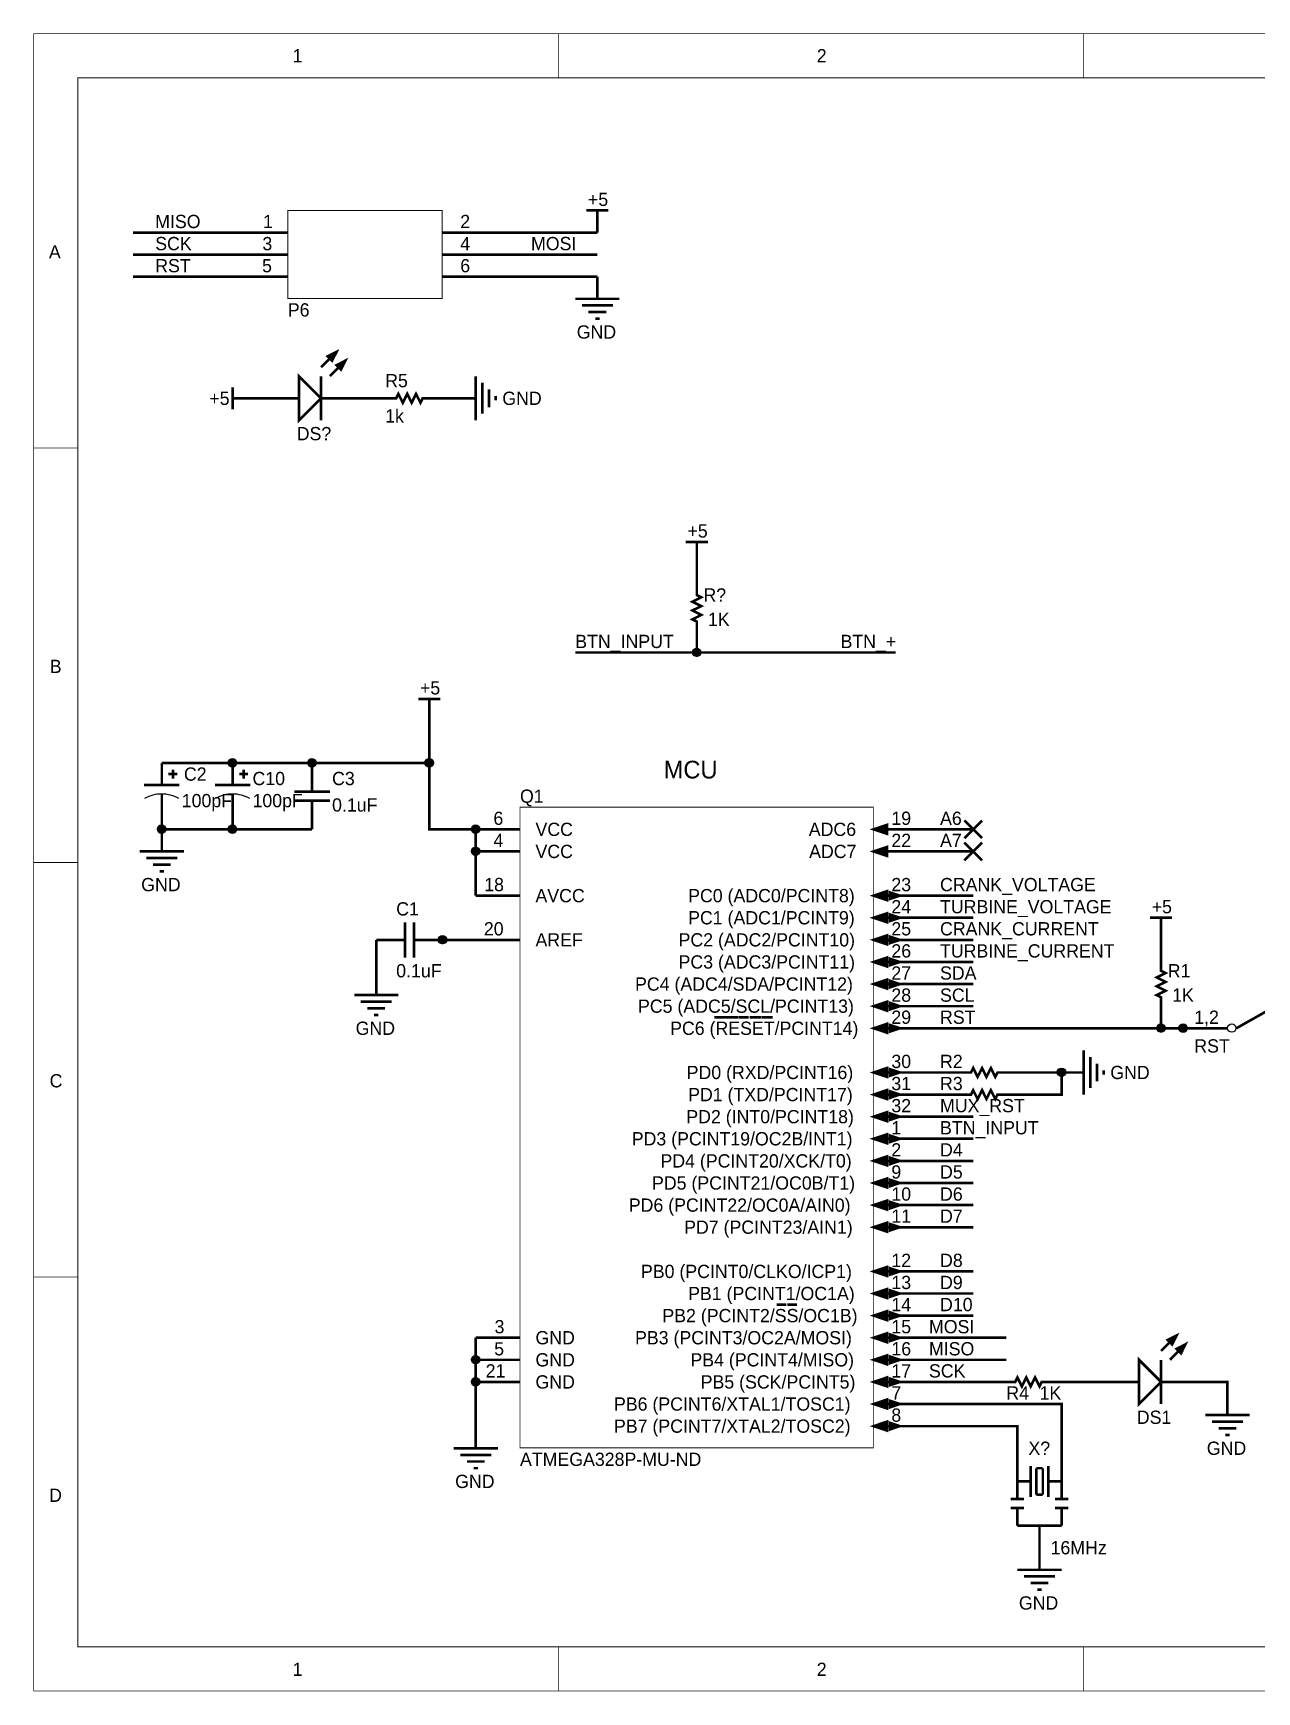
# Model space of a CAD drawing. Header units: millimetres. Extents: x 0 to 241, y 0 to 191.
# Drawn here: x 0 to 140.5, y 0 to 190.5 of the extents above; entities that cross this region are included whole.
import ezdxf

# ---------------------------------------------------------------- set-up
doc = ezdxf.new("R2010")
doc.units = ezdxf.units.MM
doc.layers.add('Sheet', color=255, linetype='Continuous')

msp = doc.modelspace()

# ---------------------------------------------------------------- linework, layer by layer
at = {"layer": 'Sheet'}
for points, const_width in [([(0, 190.5), (241.26, 190.5), (241.26, 0.04), (0, 0.04), (0, 190.5)], 0.0991), ([(60.33, 185.42), (60.33, 190.5)], 0.0991), ([(120.65, 185.42), (120.65, 190.5)], 0.0991), ([(5.08, 185.42), (236.18, 185.42), (236.18, 5.12), (5.08, 5.12), (5.08, 185.42)], 0.0991), ([(29.21, 170.18), (46.95, 170.18), (46.95, 160.06), (29.21, 160.06), (29.21, 170.18)], 0.0991), ([(63.5, 170.18), (66.04, 170.18)], 0.3), ([(64.77, 167.64), (64.77, 170.18)], 0.3), ([(11.43, 167.64), (21.59, 167.64)], 0.3), ([(29.21, 167.64), (21.59, 167.64)], 0.3), ([(46.99, 167.64), (54.61, 167.64)], 0.3), ([(64.77, 167.64), (54.61, 167.64)], 0.3), ([(11.43, 165.1), (21.59, 165.1)], 0.3), ([(29.21, 165.1), (21.59, 165.1)], 0.3), ([(46.99, 165.1), (54.61, 165.1)], 0.3), ([(54.61, 165.1), (64.77, 165.1)], 0.3), ([(11.43, 162.56), (21.59, 162.56)], 0.3), ([(29.21, 162.56), (21.59, 162.56)], 0.3), ([(46.99, 162.56), (54.61, 162.56)], 0.3), ([(64.77, 162.56), (54.61, 162.56)], 0.3), ([(64.77, 162.56), (64.77, 160.02)], 0.3), ([(62.23, 160.02), (67.31, 160.02)], 0.3), ([(62.99, 159.26), (66.55, 159.26)], 0.3), ([(63.75, 158.5), (65.79, 158.5)], 0.3), ([(64.52, 157.73), (65.02, 157.73)], 0.3), ([(33.02, 152.15), (34.8, 153.92)], 0.3), ([(34.04, 151.13), (35.81, 152.91)], 0.3), ([(33.02, 151.13), (33.02, 146.05)], 0.3), ([(50.8, 151.13), (50.8, 146.05)], 0.3), ([(22.86, 149.86), (22.86, 147.32)], 0.3), ([(25.4, 148.59), (22.86, 148.59)], 0.3), ([(30.48, 148.59), (25.4, 148.59)], 0.3), ([(33.02, 148.59), (38.1, 148.59)], 0.3), ([(40.64, 148.59), (38.1, 148.59)], 0.3), ([(45.72, 148.59), (44.7, 148.59), (44.45, 148.08), (43.94, 149.1), (43.43, 148.08), (42.93, 149.1), (42.42, 148.08), (41.91, 149.1), (41.66, 148.59), (40.64, 148.59)], 0.3), ([(45.72, 148.59), (48.26, 148.59)], 0.3), ([(48.26, 148.59), (50.8, 148.59)], 0.3), ([(51.56, 150.37), (51.56, 146.81)], 0.3), ([(52.32, 149.61), (52.32, 147.57)], 0.3), ([(53.09, 148.84), (53.09, 148.34)], 0.3), ([(5.08, 142.88), (0, 142.88)], 0.0991), ([(74.93, 132.08), (77.47, 132.08)], 0.3), ([(76.2, 129.54), (76.2, 132.08)], 0.3), ([(76.2, 127), (76.2, 129.54)], 0.3), ([(76.2, 121.92), (76.2, 122.94), (75.69, 123.19), (76.71, 123.7), (75.69, 124.21), (76.71, 124.71), (75.69, 125.22), (76.71, 125.73), (76.2, 125.98), (76.2, 127)], 0.3), ([(76.2, 121.92), (76.2, 119.38)], 0.3), ([(62.23, 119.38), (76.2, 119.38), (99.06, 119.38)], 0.3), ([(44.2, 114.05), (46.74, 114.05)], 0.3), ([(45.47, 111.51), (45.47, 114.05)], 0.3), ([(45.47, 111.51), (45.47, 106.68), (45.47, 99.06), (50.8, 99.06)], 0.3), ([(14.73, 104.14), (14.73, 106.68)], 0.3), ([(45.47, 106.68), (32, 106.68), (22.86, 106.68), (14.73, 106.68)], 0.3), ([(22.86, 104.14), (22.86, 106.68)], 0.3), ([(32, 104.14), (32, 106.68)], 0.3), ([(15.49, 105.41), (16.51, 105.41)], 0.3), ([(16, 104.9), (16, 105.92)], 0.3), ([(23.62, 105.41), (24.64, 105.41)], 0.3), ([(24.13, 104.9), (24.13, 105.92)], 0.3), ([(12.7, 104.14), (16.76, 104.14)], 0.3), ([(14.73, 103.12), (14.73, 101.6)], 0.3), ([(20.83, 104.14), (24.89, 104.14)], 0.3), ([(22.86, 103.12), (22.86, 101.6)], 0.3), ([(29.97, 103.38), (34.04, 103.38)], 0.3), ([(32, 104.14), (32, 103.38)], 0.3), ([(14.73, 101.6), (14.73, 99.06)], 0.3), ([(22.86, 101.6), (22.86, 99.06)], 0.3), ([(34.04, 102.36), (29.97, 102.36)], 0.3), ([(32, 101.6), (32, 102.36)], 0.3), ([(32, 101.6), (32, 99.06)], 0.3), ([(55.88, 101.6), (96.48, 101.6), (96.48, 27.98), (55.88, 27.98), (55.88, 101.6)], 0.0991), ([(14.73, 99.06), (14.73, 96.52)], 0.3), ([(14.73, 99.06), (22.86, 99.06), (32, 99.06)], 0.3), ([(55.88, 99.06), (50.8, 99.06)], 0.3), ([(50.8, 91.44), (50.8, 96.52), (50.8, 99.06)], 0.3), ([(96.52, 99.06), (101.6, 99.06)], 0.3), ([(101.6, 99.06), (107.95, 99.06)], 0.3), ([(106.93, 98.04), (108.97, 100.08)], 0.3), ([(106.93, 100.08), (108.97, 98.04)], 0.3), ([(106.93, 95.5), (108.97, 97.54)], 0.3), ([(106.93, 97.54), (108.97, 95.5)], 0.3), ([(5.08, 95.25), (0, 95.25)], 0.0991), ([(12.19, 96.52), (17.27, 96.52)], 0.3), ([(12.95, 95.76), (16.51, 95.76)], 0.3), ([(55.88, 96.52), (50.8, 96.52)], 0.3), ([(96.52, 96.52), (101.6, 96.52)], 0.3), ([(101.6, 96.52), (107.95, 96.52)], 0.3), ([(13.72, 95), (15.75, 95)], 0.3), ([(14.48, 94.23), (14.99, 94.23)], 0.3), ([(55.88, 91.44), (50.8, 91.44)], 0.3), ([(96.52, 91.44), (101.6, 91.44)], 0.3), ([(101.6, 91.44), (107.95, 91.44)], 0.3), ([(42.67, 84.33), (42.67, 88.39)], 0.3), ([(43.69, 88.39), (43.69, 84.33)], 0.3), ([(96.52, 88.9), (101.6, 88.9)], 0.3), ([(101.6, 88.9), (107.95, 88.9)], 0.3), ([(128.27, 88.9), (130.81, 88.9)], 0.3), ([(129.54, 86.36), (129.54, 88.9)], 0.3), ([(41.91, 86.36), (39.37, 86.36)], 0.3), ([(39.37, 86.36), (39.37, 82.55)], 0.3), ([(41.91, 86.36), (42.67, 86.36)], 0.3), ([(44.45, 86.36), (43.69, 86.36)], 0.3), ([(44.45, 86.36), (46.99, 86.36)], 0.3), ([(50.8, 86.36), (46.99, 86.36), (45.72, 86.36)], 0.3), ([(55.88, 86.36), (50.8, 86.36)], 0.3), ([(96.52, 86.36), (101.6, 86.36)], 0.3), ([(101.6, 86.36), (107.95, 86.36)], 0.3), ([(129.54, 83.82), (129.54, 86.36)], 0.3), ([(96.52, 83.82), (101.6, 83.82)], 0.3), ([(101.6, 83.82), (107.95, 83.82)], 0.3), ([(129.54, 78.74), (129.54, 79.76), (129.03, 80.01), (130.05, 80.52), (129.03, 81.03), (130.05, 81.53), (129.03, 82.04), (130.05, 82.55), (129.54, 82.8), (129.54, 83.82)], 0.3), ([(39.37, 82.55), (39.37, 80.01)], 0.3), ([(36.83, 80.01), (41.91, 80.01)], 0.3), ([(96.52, 81.28), (101.6, 81.28)], 0.3), ([(107.95, 81.28), (101.6, 81.28)], 0.3), ([(37.59, 79.25), (41.15, 79.25)], 0.3), ([(38.35, 78.49), (40.39, 78.49)], 0.3), ([(96.52, 78.74), (101.6, 78.74)], 0.3), ([(107.95, 78.74), (101.6, 78.74)], 0.3), ([(129.54, 78.74), (129.54, 76.2)], 0.3), ([(138.18, 76.2), (142.24, 78.49)], 0.3), ([(39.12, 77.72), (39.62, 77.72)], 0.3), ([(79.7, 77.47), (78.21, 77.47)], 0.3), ([(81.01, 77.47), (79.7, 77.47)], 0.3), ([(82.15, 77.47), (81.05, 77.47)], 0.3), ([(83.59, 77.47), (82.28, 77.47)], 0.3), ([(84.91, 77.47), (83.64, 77.47)], 0.3), ([(96.52, 76.2), (101.6, 76.2)], 0.3), ([(101.6, 76.2), (129.54, 76.2), (132.08, 76.2)], 0.3), ([(137.16, 76.2), (132.08, 76.2)], 0.3), ([(137.16, 76.2), (132.08, 76.2)], 0.3), ([(120.65, 73.66), (120.65, 68.58)], 0.3), ([(121.41, 72.9), (121.41, 69.34)], 0.3), ([(96.52, 71.12), (101.6, 71.12)], 0.3), ([(104.14, 71.12), (101.6, 71.12)], 0.3), ([(106.68, 71.12), (104.14, 71.12)], 0.3), ([(111.76, 71.12), (110.74, 71.12), (110.49, 70.61), (109.98, 71.63), (109.47, 70.61), (108.97, 71.63), (108.46, 70.61), (107.95, 71.63), (107.7, 71.12), (106.68, 71.12)], 0.3), ([(111.76, 71.12), (114.3, 71.12)], 0.3), ([(114.3, 68.58), (118.11, 68.58), (118.11, 71.12), (114.3, 71.12)], 0.3), ([(118.11, 71.12), (120.65, 71.12)], 0.3), ([(122.17, 72.14), (122.17, 70.1)], 0.3), ([(122.94, 71.37), (122.94, 70.87)], 0.3), ([(96.52, 68.58), (101.6, 68.58)], 0.3), ([(104.14, 68.58), (101.6, 68.58)], 0.3), ([(106.68, 68.58), (104.14, 68.58)], 0.3), ([(111.76, 68.58), (110.74, 68.58), (110.49, 68.07), (109.98, 69.09), (109.47, 68.07), (108.97, 69.09), (108.46, 68.07), (107.95, 69.09), (107.7, 68.58), (106.68, 68.58)], 0.3), ([(111.76, 68.58), (114.3, 68.58)], 0.3), ([(96.52, 66.04), (101.6, 66.04)], 0.3), ([(101.6, 66.04), (107.95, 66.04)], 0.3), ([(96.52, 63.5), (101.6, 63.5)], 0.3), ([(101.6, 63.5), (107.95, 63.5)], 0.3), ([(96.52, 60.96), (101.6, 60.96)], 0.3), ([(101.6, 60.96), (107.95, 60.96)], 0.3), ([(96.52, 58.42), (101.6, 58.42)], 0.3), ([(101.6, 58.42), (107.95, 58.42)], 0.3), ([(96.52, 55.88), (101.6, 55.88)], 0.3), ([(101.6, 55.88), (107.95, 55.88)], 0.3), ([(96.52, 53.34), (101.6, 53.34)], 0.3), ([(101.6, 53.34), (107.95, 53.34)], 0.3), ([(5.08, 47.62), (0, 47.62)], 0.0991), ([(96.52, 48.26), (101.6, 48.26)], 0.3), ([(101.6, 48.26), (107.95, 48.26)], 0.3), ([(96.52, 45.72), (101.6, 45.72)], 0.3), ([(101.6, 45.72), (107.95, 45.72)], 0.3), ([(86.48, 44.45), (85.37, 44.45)], 0.3), ([(87.71, 44.45), (86.6, 44.45)], 0.3), ([(96.52, 43.18), (101.6, 43.18)], 0.3), ([(101.6, 43.18), (107.95, 43.18)], 0.3), ([(55.88, 40.64), (50.8, 40.64)], 0.3), ([(50.8, 40.64), (50.8, 38.1), (50.8, 35.56), (50.8, 30.48)], 0.3), ([(96.52, 40.64), (101.6, 40.64)], 0.3), ([(101.6, 40.64), (111.76, 40.64)], 0.3), ([(129.54, 39.12), (131.32, 40.89)], 0.3), ([(130.56, 38.1), (132.33, 39.88)], 0.3), ([(55.88, 38.1), (50.8, 38.1)], 0.3), ([(96.52, 38.1), (101.6, 38.1)], 0.3), ([(101.6, 38.1), (111.76, 38.1)], 0.3), ([(129.54, 38.1), (129.54, 33.02)], 0.3), ([(116.84, 35.56), (115.82, 35.56), (115.57, 35.05), (115.06, 36.07), (114.55, 35.05), (114.05, 36.07), (113.54, 35.05), (113.03, 36.07), (112.78, 35.56), (111.76, 35.56)], 0.3), ([(55.88, 35.56), (50.8, 35.56)], 0.3), ([(96.52, 35.56), (101.6, 35.56)], 0.3), ([(109.22, 35.56), (101.6, 35.56)], 0.3), ([(111.76, 35.56), (109.22, 35.56)], 0.3), ([(116.84, 35.56), (119.38, 35.56)], 0.3), ([(119.38, 35.56), (121.92, 35.56)], 0.3), ([(127, 35.56), (121.92, 35.56)], 0.3), ([(129.54, 35.56), (134.62, 35.56)], 0.3), ([(134.62, 35.56), (137.16, 35.56), (137.16, 34.29)], 0.3), ([(137.16, 34.29), (137.16, 31.75)], 0.3), ([(96.52, 33.02), (101.6, 33.02)], 0.3), ([(101.6, 33.02), (118.11, 33.02), (118.11, 24.13)], 0.3), ([(50.8, 30.48), (50.8, 27.94)], 0.3), ([(96.52, 30.48), (101.6, 30.48)], 0.3), ([(101.6, 30.48), (113.03, 30.48), (113.03, 24.13)], 0.3), ([(134.62, 31.75), (139.7, 31.75)], 0.3), ([(135.38, 30.99), (138.94, 30.99)], 0.3), ([(136.14, 30.23), (138.18, 30.23)], 0.3), ([(136.91, 29.46), (137.41, 29.46)], 0.3), ([(48.26, 27.94), (53.34, 27.94)], 0.3), ([(49.02, 27.18), (52.58, 27.18)], 0.3), ([(49.78, 26.42), (51.82, 26.42)], 0.3), ([(50.55, 25.65), (51.05, 25.65)], 0.3), ([(114.55, 24.13), (114.55, 25.91)], 0.3), ([(115.19, 25.65), (115.19, 22.61)], 0.3), ([(115.95, 25.65), (115.19, 25.65)], 0.3), ([(115.95, 22.61), (115.95, 25.65)], 0.3), ([(116.59, 24.13), (116.59, 25.91)], 0.3), ([(113.03, 24.13), (114.55, 24.13)], 0.3), ([(113.03, 22.1), (113.03, 24.13)], 0.3), ([(113.03, 24.13), (113.03, 24.13)], 0.3), ([(114.55, 22.35), (114.55, 24.13)], 0.3), ([(116.59, 24.13), (118.11, 24.13)], 0.3), ([(116.59, 22.35), (116.59, 24.13)], 0.3), ([(118.11, 24.13), (118.11, 22.1)], 0.3), ([(118.11, 24.13), (118.11, 24.13)], 0.3), ([(113.03, 22.1), (112.27, 22.1)], 0.3), ([(113.03, 21.08), (112.27, 21.08)], 0.3), ([(113.79, 22.1), (113.03, 22.1)], 0.3), ([(113.79, 21.08), (113.03, 21.08)], 0.3), ([(113.03, 19.05), (113.03, 21.08)], 0.3), ([(115.19, 22.61), (115.95, 22.61)], 0.3), ([(118.11, 22.1), (117.35, 22.1)], 0.3), ([(118.11, 21.08), (117.35, 21.08)], 0.3), ([(118.87, 22.1), (118.11, 22.1)], 0.3), ([(118.87, 21.08), (118.11, 21.08)], 0.3), ([(118.11, 19.05), (118.11, 21.08)], 0.3), ([(115.57, 19.05), (113.03, 19.05)], 0.3), ([(118.11, 19.05), (115.57, 19.05)], 0.3), ([(115.57, 16.51), (115.57, 19.05)], 0.3), ([(115.57, 16.51), (115.57, 13.97)], 0.3), ([(115.57, 16.51), (115.57, 16.51)], 0.3), ([(113.03, 13.97), (118.11, 13.97)], 0.3), ([(113.79, 13.21), (117.35, 13.21)], 0.3), ([(114.55, 12.45), (116.59, 12.45)], 0.3), ([(115.32, 11.68), (115.82, 11.68)], 0.3), ([(60.33, 5.08), (60.33, 0)], 0.0991), ([(120.65, 5.08), (120.65, 0)], 0.0991)]:
    msp.add_lwpolyline(points, dxfattribs=dict(at, const_width=const_width))
for points, const_width in [([(34.29, 152.91), (33.78, 153.42), (34.8, 153.92), (34.29, 152.91)], 0.3), ([(34.8, 153.92), (33.78, 153.42), (34.29, 152.91), (34.8, 153.92)], 0.3), ([(35.31, 151.89), (34.8, 152.4), (35.81, 152.91), (35.31, 151.89)], 0.3), ([(35.81, 152.91), (34.8, 152.4), (35.31, 151.89), (35.81, 152.91)], 0.3), ([(33.02, 148.59), (30.48, 146.05), (30.48, 151.13), (33.02, 148.59)], 0.3), ([(30.48, 146.05), (33.02, 148.59), (30.48, 151.13), (30.48, 146.05)], 0.3), ([(98.04, 98.55), (96.52, 99.06), (98.04, 99.57), (98.04, 98.55)], 0.3), ([(98.04, 99.57), (96.52, 99.06), (98.04, 98.55), (98.04, 99.57)], 0.0991), ([(98.04, 96.01), (96.52, 96.52), (98.04, 97.03), (98.04, 96.01)], 0.3), ([(98.04, 97.03), (96.52, 96.52), (98.04, 96.01), (98.04, 97.03)], 0.0991), ([(98.04, 90.93), (96.52, 91.44), (98.04, 91.95), (98.04, 90.93)], 0.3), ([(98.04, 91.95), (96.52, 91.44), (98.04, 90.93), (98.04, 91.95)], 0.0991), ([(99.82, 91.44), (98.3, 90.93), (98.3, 91.95), (99.82, 91.44)], 0.0991), ([(98.3, 91.95), (98.3, 90.93), (99.82, 91.44), (98.3, 91.95)], 0.0991), ([(98.04, 88.39), (96.52, 88.9), (98.04, 89.41), (98.04, 88.39)], 0.3), ([(98.04, 89.41), (96.52, 88.9), (98.04, 88.39), (98.04, 89.41)], 0.0991), ([(99.82, 88.9), (98.3, 88.39), (98.3, 89.41), (99.82, 88.9)], 0.0991), ([(98.3, 89.41), (98.3, 88.39), (99.82, 88.9), (98.3, 89.41)], 0.0991), ([(98.04, 85.85), (96.52, 86.36), (98.04, 86.87), (98.04, 85.85)], 0.3), ([(98.04, 86.87), (96.52, 86.36), (98.04, 85.85), (98.04, 86.87)], 0.0991), ([(99.82, 86.36), (98.3, 85.85), (98.3, 86.87), (99.82, 86.36)], 0.0991), ([(98.3, 86.87), (98.3, 85.85), (99.82, 86.36), (98.3, 86.87)], 0.0991), ([(98.04, 83.31), (96.52, 83.82), (98.04, 84.33), (98.04, 83.31)], 0.3), ([(98.04, 84.33), (96.52, 83.82), (98.04, 83.31), (98.04, 84.33)], 0.0991), ([(99.82, 83.82), (98.3, 83.31), (98.3, 84.33), (99.82, 83.82)], 0.0991), ([(98.3, 84.33), (98.3, 83.31), (99.82, 83.82), (98.3, 84.33)], 0.0991), ([(98.04, 80.77), (96.52, 81.28), (98.04, 81.79), (98.04, 80.77)], 0.3), ([(98.04, 81.79), (96.52, 81.28), (98.04, 80.77), (98.04, 81.79)], 0.0991), ([(99.82, 81.28), (98.3, 80.77), (98.3, 81.79), (99.82, 81.28)], 0.0991), ([(98.3, 81.79), (98.3, 80.77), (99.82, 81.28), (98.3, 81.79)], 0.0991), ([(98.04, 78.23), (96.52, 78.74), (98.04, 79.25), (98.04, 78.23)], 0.3), ([(98.04, 79.25), (96.52, 78.74), (98.04, 78.23), (98.04, 79.25)], 0.0991), ([(99.82, 78.74), (98.3, 78.23), (98.3, 79.25), (99.82, 78.74)], 0.0991), ([(98.3, 79.25), (98.3, 78.23), (99.82, 78.74), (98.3, 79.25)], 0.0991), ([(98.04, 75.69), (96.52, 76.2), (98.04, 76.71), (98.04, 75.69)], 0.3), ([(98.04, 76.71), (96.52, 76.2), (98.04, 75.69), (98.04, 76.71)], 0.0991), ([(99.82, 76.2), (98.3, 75.69), (98.3, 76.71), (99.82, 76.2)], 0.0991), ([(98.3, 76.71), (98.3, 75.69), (99.82, 76.2), (98.3, 76.71)], 0.0991), ([(98.04, 70.61), (96.52, 71.12), (98.04, 71.63), (98.04, 70.61)], 0.3), ([(98.04, 71.63), (96.52, 71.12), (98.04, 70.61), (98.04, 71.63)], 0.0991), ([(99.82, 71.12), (98.3, 70.61), (98.3, 71.63), (99.82, 71.12)], 0.0991), ([(98.3, 71.63), (98.3, 70.61), (99.82, 71.12), (98.3, 71.63)], 0.0991), ([(98.04, 68.07), (96.52, 68.58), (98.04, 69.09), (98.04, 68.07)], 0.3), ([(98.04, 69.09), (96.52, 68.58), (98.04, 68.07), (98.04, 69.09)], 0.0991), ([(99.82, 68.58), (98.3, 68.07), (98.3, 69.09), (99.82, 68.58)], 0.0991), ([(98.3, 69.09), (98.3, 68.07), (99.82, 68.58), (98.3, 69.09)], 0.0991), ([(98.04, 65.53), (96.52, 66.04), (98.04, 66.55), (98.04, 65.53)], 0.3), ([(98.04, 66.55), (96.52, 66.04), (98.04, 65.53), (98.04, 66.55)], 0.0991), ([(99.82, 66.04), (98.3, 65.53), (98.3, 66.55), (99.82, 66.04)], 0.0991), ([(98.3, 66.55), (98.3, 65.53), (99.82, 66.04), (98.3, 66.55)], 0.0991), ([(98.04, 62.99), (96.52, 63.5), (98.04, 64.01), (98.04, 62.99)], 0.3), ([(98.04, 64.01), (96.52, 63.5), (98.04, 62.99), (98.04, 64.01)], 0.0991), ([(99.82, 63.5), (98.3, 62.99), (98.3, 64.01), (99.82, 63.5)], 0.0991), ([(98.3, 64.01), (98.3, 62.99), (99.82, 63.5), (98.3, 64.01)], 0.0991), ([(98.04, 60.45), (96.52, 60.96), (98.04, 61.47), (98.04, 60.45)], 0.3), ([(98.04, 61.47), (96.52, 60.96), (98.04, 60.45), (98.04, 61.47)], 0.0991), ([(99.82, 60.96), (98.3, 60.45), (98.3, 61.47), (99.82, 60.96)], 0.0991), ([(98.3, 61.47), (98.3, 60.45), (99.82, 60.96), (98.3, 61.47)], 0.0991), ([(98.04, 57.91), (96.52, 58.42), (98.04, 58.93), (98.04, 57.91)], 0.3), ([(98.04, 58.93), (96.52, 58.42), (98.04, 57.91), (98.04, 58.93)], 0.0991), ([(99.82, 58.42), (98.3, 57.91), (98.3, 58.93), (99.82, 58.42)], 0.0991), ([(98.3, 58.93), (98.3, 57.91), (99.82, 58.42), (98.3, 58.93)], 0.0991), ([(98.04, 55.37), (96.52, 55.88), (98.04, 56.39), (98.04, 55.37)], 0.3), ([(98.04, 56.39), (96.52, 55.88), (98.04, 55.37), (98.04, 56.39)], 0.0991), ([(99.82, 55.88), (98.3, 55.37), (98.3, 56.39), (99.82, 55.88)], 0.0991), ([(98.3, 56.39), (98.3, 55.37), (99.82, 55.88), (98.3, 56.39)], 0.0991), ([(98.04, 52.83), (96.52, 53.34), (98.04, 53.85), (98.04, 52.83)], 0.3), ([(98.04, 53.85), (96.52, 53.34), (98.04, 52.83), (98.04, 53.85)], 0.0991), ([(99.82, 53.34), (98.3, 52.83), (98.3, 53.85), (99.82, 53.34)], 0.0991), ([(98.3, 53.85), (98.3, 52.83), (99.82, 53.34), (98.3, 53.85)], 0.0991), ([(98.04, 47.75), (96.52, 48.26), (98.04, 48.77), (98.04, 47.75)], 0.3), ([(98.04, 48.77), (96.52, 48.26), (98.04, 47.75), (98.04, 48.77)], 0.0991), ([(99.82, 48.26), (98.3, 47.75), (98.3, 48.77), (99.82, 48.26)], 0.0991), ([(98.3, 48.77), (98.3, 47.75), (99.82, 48.26), (98.3, 48.77)], 0.0991), ([(98.04, 45.21), (96.52, 45.72), (98.04, 46.23), (98.04, 45.21)], 0.3), ([(98.04, 46.23), (96.52, 45.72), (98.04, 45.21), (98.04, 46.23)], 0.0991), ([(99.82, 45.72), (98.3, 45.21), (98.3, 46.23), (99.82, 45.72)], 0.0991), ([(98.3, 46.23), (98.3, 45.21), (99.82, 45.72), (98.3, 46.23)], 0.0991), ([(98.04, 42.67), (96.52, 43.18), (98.04, 43.69), (98.04, 42.67)], 0.3), ([(98.04, 43.69), (96.52, 43.18), (98.04, 42.67), (98.04, 43.69)], 0.0991), ([(99.82, 43.18), (98.3, 42.67), (98.3, 43.69), (99.82, 43.18)], 0.0991), ([(98.3, 43.69), (98.3, 42.67), (99.82, 43.18), (98.3, 43.69)], 0.0991), ([(98.04, 40.13), (96.52, 40.64), (98.04, 41.15), (98.04, 40.13)], 0.3), ([(98.04, 41.15), (96.52, 40.64), (98.04, 40.13), (98.04, 41.15)], 0.0991), ([(99.82, 40.64), (98.3, 40.13), (98.3, 41.15), (99.82, 40.64)], 0.0991), ([(98.3, 41.15), (98.3, 40.13), (99.82, 40.64), (98.3, 41.15)], 0.0991), ([(130.81, 39.88), (130.3, 40.39), (131.32, 40.89), (130.81, 39.88)], 0.3), ([(131.32, 40.89), (130.3, 40.39), (130.81, 39.88), (131.32, 40.89)], 0.3), ([(131.83, 38.86), (131.32, 39.37), (132.33, 39.88), (131.83, 38.86)], 0.3), ([(132.33, 39.88), (131.32, 39.37), (131.83, 38.86), (132.33, 39.88)], 0.3), ([(98.04, 37.59), (96.52, 38.1), (98.04, 38.61), (98.04, 37.59)], 0.3), ([(98.04, 38.61), (96.52, 38.1), (98.04, 37.59), (98.04, 38.61)], 0.0991), ([(99.82, 38.1), (98.3, 37.59), (98.3, 38.61), (99.82, 38.1)], 0.0991), ([(98.3, 38.61), (98.3, 37.59), (99.82, 38.1), (98.3, 38.61)], 0.0991), ([(129.54, 35.56), (127, 33.02), (127, 38.1), (129.54, 35.56)], 0.3), ([(127, 33.02), (129.54, 35.56), (127, 38.1), (127, 33.02)], 0.3), ([(98.04, 35.05), (96.52, 35.56), (98.04, 36.07), (98.04, 35.05)], 0.3), ([(98.04, 36.07), (96.52, 35.56), (98.04, 35.05), (98.04, 36.07)], 0.0991), ([(99.82, 35.56), (98.3, 35.05), (98.3, 36.07), (99.82, 35.56)], 0.0991), ([(98.3, 36.07), (98.3, 35.05), (99.82, 35.56), (98.3, 36.07)], 0.0991), ([(98.04, 32.51), (96.52, 33.02), (98.04, 33.53), (98.04, 32.51)], 0.3), ([(98.04, 33.53), (96.52, 33.02), (98.04, 32.51), (98.04, 33.53)], 0.0991), ([(99.82, 33.02), (98.3, 32.51), (98.3, 33.53), (99.82, 33.02)], 0.0991), ([(98.3, 33.53), (98.3, 32.51), (99.82, 33.02), (98.3, 33.53)], 0.0991), ([(98.04, 29.97), (96.52, 30.48), (98.04, 30.99), (98.04, 29.97)], 0.3), ([(98.04, 30.99), (96.52, 30.48), (98.04, 29.97), (98.04, 30.99)], 0.0991), ([(99.82, 30.48), (98.3, 29.97), (98.3, 30.99), (99.82, 30.48)], 0.0991), ([(98.3, 30.99), (98.3, 29.97), (99.82, 30.48), (98.3, 30.99)], 0.0991)]:
    msp.add_lwpolyline(points, close=True, dxfattribs=dict(at, const_width=const_width))
at = {"layer": 'Sheet', "const_width": 0.508}
for points in [[(75.95, 119.38, 1), (76.45, 119.38, 1)], [(22.61, 106.68, 1), (23.11, 106.68, 1)], [(31.75, 106.68, 1), (32.26, 106.68, 1)], [(45.21, 106.68, 1), (45.72, 106.68, 1)], [(14.48, 99.06, 1), (14.99, 99.06, 1)], [(22.61, 99.06, 1), (23.11, 99.06, 1)], [(50.55, 99.06, 1), (51.05, 99.06, 1)], [(50.55, 96.52, 1), (51.05, 96.52, 1)], [(46.74, 86.36, 1), (47.24, 86.36, 1)], [(129.29, 76.2, 1), (129.79, 76.2, 1)], [(131.83, 76.2, 1), (132.33, 76.2, 1)], [(117.86, 71.12, 1), (118.36, 71.12, 1)], [(50.55, 38.1, 1), (51.05, 38.1, 1)], [(50.55, 35.56, 1), (51.05, 35.56, 1)]]:
    msp.add_lwpolyline(points, format="xyb", close=True, dxfattribs=at)
at = {"layer": 'Sheet'}
for centre, start, end in [((14.71, 99.08), 89.6936, 118.8759), ((14.71, 99.08), 60.5892, 89.6936), ((22.84, 99.08), 89.7038, 118.8849), ((22.84, 99.08), 60.5981, 89.7038)]:
    msp.add_arc(centre, 4.04, start, end, dxfattribs=at)
for centre, major_axis, ratio in [((76.18, 119.4), (0, 0.487), 0.997176), ((76.18, 119.4), (0, 0.487), 0.997176), ((76.18, 119.4), (0, 0.487), 0.997176), ((76.18, 119.4), (0, 0.487), 0.997176), ((76.18, 119.4), (0, 0.487), 0.997176), ((22.84, 106.7), (0, 0.487), 0.997176), ((22.84, 106.7), (0, 0.487), 0.997176), ((22.84, 106.7), (0, 0.487), 0.997176), ((22.84, 106.7), (0, 0.487), 0.997176), ((22.84, 106.7), (0, 0.487), 0.997176), ((31.98, 106.7), (0, 0.487), 0.999891), ((31.98, 106.7), (0, 0.487), 0.999891), ((31.98, 106.7), (0, 0.487), 0.999891), ((31.98, 106.7), (0, 0.487), 0.999891), ((31.98, 106.7), (0, 0.487), 0.999891), ((45.45, 106.7), (0, 0.487), 0.999891), ((45.45, 106.7), (0, 0.487), 0.999891), ((45.45, 106.7), (0, 0.487), 0.999891), ((45.45, 106.7), (0, 0.487), 0.999891), ((14.71, 99.08), (0, 0.487), 0.999896), ((14.71, 99.08), (0, 0.487), 0.999896), ((14.71, 99.08), (0, 0.487), 0.999896), ((14.71, 99.08), (0, 0.487), 0.999896), ((14.71, 99.08), (0, 0.487), 0.999896), ((14.71, 99.08), (0, 0.487), 0.999896), ((14.71, 99.08), (0, 0.487), 0.999896), ((22.84, 99.08), (0, 0.487), 0.997181), ((22.84, 99.08), (0, 0.487), 0.997181), ((22.84, 99.08), (0, 0.487), 0.997181), ((22.84, 99.08), (0, 0.487), 0.997181), ((22.84, 99.08), (0, 0.487), 0.997181), ((50.78, 99.08), (0, 0.487), 0.997181), ((50.78, 99.08), (0, 0.487), 0.997181), ((50.78, 99.08), (0, 0.487), 0.997181), ((50.78, 99.08), (0, 0.487), 0.997181), ((50.78, 99.08), (0, 0.487), 0.997181), ((50.78, 99.08), (0, 0.487), 0.997181), ((50.78, 99.08), (0, 0.487), 0.997181), ((50.78, 96.54), (0, 0.486), 0.999901), ((50.78, 96.54), (0, 0.486), 0.999901), ((50.78, 96.54), (0, 0.486), 0.999901), ((50.78, 96.54), (0, 0.486), 0.999901), ((50.78, 96.54), (0, 0.486), 0.999901), ((46.97, 86.38), (0.487, 0), 0.997395), ((46.97, 86.38), (0.487, 0), 0.997395), ((46.97, 86.38), (0.487, 0), 0.997395), ((46.97, 86.38), (0.487, 0), 0.997395), ((46.97, 86.38), (0.487, 0), 0.997395), ((129.52, 76.22), (0.487, 0), 0.997395), ((129.52, 76.22), (0.487, 0), 0.997395), ((129.52, 76.22), (0.487, 0), 0.997395), ((129.52, 76.22), (0.487, 0), 0.997395), ((129.52, 76.22), (0.487, 0), 0.997395), ((132.06, 76.22), (0, 0.486), 0.999896), ((132.06, 76.22), (0, 0.486), 0.999896), ((132.06, 76.22), (0, 0.486), 0.999896), ((132.06, 76.22), (0, 0.486), 0.999896), ((132.06, 76.22), (0, 0.486), 0.999896), ((132.06, 76.22), (0, 0.486), 0.999896), ((132.06, 76.22), (0, 0.486), 0.999896), ((132.06, 76.22), (0, 0.486), 0.999896), ((137.65, 76.22), (0.487, 0), 0.997395), ((118.09, 71.14), (0, 0.487), 0.999896), ((118.09, 71.14), (0, 0.487), 0.999896), ((118.09, 71.14), (0, 0.487), 0.999896), ((118.09, 71.14), (0, 0.487), 0.999896), ((50.78, 38.12), (0, 0.487), 0.997181), ((50.78, 38.12), (0, 0.487), 0.997181), ((50.78, 38.12), (0, 0.487), 0.997181), ((50.78, 38.12), (0, 0.487), 0.997181), ((50.78, 38.12), (0, 0.487), 0.997181), ((50.78, 35.58), (0, 0.487), 0.997181), ((50.78, 35.58), (0, 0.487), 0.997181), ((50.78, 35.58), (0, 0.487), 0.997181), ((50.78, 35.58), (0, 0.487), 0.997181), ((50.78, 35.58), (0, 0.487), 0.997181)]:
    msp.add_ellipse(centre, major_axis=major_axis, ratio=ratio, dxfattribs=at)
for points in [[(98.09, 99.64), (96.36, 99.06), (98.09, 98.48)], [(98.09, 97.1), (96.36, 96.52), (98.09, 95.94)], [(98.09, 92.02), (96.36, 91.44), (98.09, 90.86)], [(98.25, 90.86), (99.98, 91.44), (98.25, 92.02)], [(98.09, 89.48), (96.36, 88.9), (98.09, 88.32)], [(98.25, 88.32), (99.98, 88.9), (98.25, 89.48)], [(98.09, 86.94), (96.36, 86.36), (98.09, 85.78)], [(98.25, 85.78), (99.98, 86.36), (98.25, 86.94)], [(98.09, 84.4), (96.36, 83.82), (98.09, 83.24)], [(98.25, 83.24), (99.98, 83.82), (98.25, 84.4)], [(98.09, 81.86), (96.36, 81.28), (98.09, 80.7)], [(98.25, 80.7), (99.98, 81.28), (98.25, 81.86)], [(98.09, 79.32), (96.36, 78.74), (98.09, 78.16)], [(98.25, 78.16), (99.98, 78.74), (98.25, 79.32)], [(98.09, 76.78), (96.36, 76.2), (98.09, 75.62)], [(98.25, 75.62), (99.98, 76.2), (98.25, 76.78)], [(98.09, 71.7), (96.36, 71.12), (98.09, 70.54)], [(98.25, 70.54), (99.98, 71.12), (98.25, 71.7)], [(98.09, 69.16), (96.36, 68.58), (98.09, 68)], [(98.25, 68), (99.98, 68.58), (98.25, 69.16)], [(98.09, 66.62), (96.36, 66.04), (98.09, 65.46)], [(98.25, 65.46), (99.98, 66.04), (98.25, 66.62)], [(98.09, 64.08), (96.36, 63.5), (98.09, 62.92)], [(98.25, 62.92), (99.98, 63.5), (98.25, 64.08)], [(98.09, 61.54), (96.36, 60.96), (98.09, 60.38)], [(98.25, 60.38), (99.98, 60.96), (98.25, 61.54)], [(98.09, 59), (96.36, 58.42), (98.09, 57.84)], [(98.25, 57.84), (99.98, 58.42), (98.25, 59)], [(98.09, 56.46), (96.36, 55.88), (98.09, 55.3)], [(98.25, 55.3), (99.98, 55.88), (98.25, 56.46)], [(98.09, 53.92), (96.36, 53.34), (98.09, 52.76)], [(98.25, 52.76), (99.98, 53.34), (98.25, 53.92)], [(98.09, 48.84), (96.36, 48.26), (98.09, 47.68)], [(98.25, 47.68), (99.98, 48.26), (98.25, 48.84)], [(98.09, 46.3), (96.36, 45.72), (98.09, 45.14)], [(98.25, 45.14), (99.98, 45.72), (98.25, 46.3)], [(98.09, 43.76), (96.36, 43.18), (98.09, 42.6)], [(98.25, 42.6), (99.98, 43.18), (98.25, 43.76)], [(98.09, 41.22), (96.36, 40.64), (98.09, 40.06)], [(98.25, 40.06), (99.98, 40.64), (98.25, 41.22)], [(98.09, 38.68), (96.36, 38.1), (98.09, 37.52)], [(98.25, 37.52), (99.98, 38.1), (98.25, 38.68)], [(98.09, 36.14), (96.36, 35.56), (98.09, 34.98)], [(98.25, 34.98), (99.98, 35.56), (98.25, 36.14)], [(98.09, 33.6), (96.36, 33.02), (98.09, 32.44)], [(98.25, 32.44), (99.98, 33.02), (98.25, 33.6)], [(98.09, 31.06), (96.36, 30.48), (98.09, 29.9)], [(98.25, 29.9), (99.98, 30.48), (98.25, 31.06)]]:
    msp.add_solid(points, dxfattribs=at)

# ---------------------------------------------------------------- texts
for s, height, p in [('1', 1.52, (29.76, 187.2)), ('2', 1.52, (89.98, 187.2)), ('+5', 1.524, (63.69, 170.69)), ('MISO', 1.524, (13.97, 168.15)), ('1', 1.52, (26.37, 168.15)), ('2', 1.52, (49.02, 168.15)), ('A', 1.52, (1.76, 164.66)), ('SCK', 1.524, (13.97, 165.61)), ('3', 1.52, (26.29, 165.61)), ('4', 1.52, (49.02, 165.61)), ('MOSI', 1.524, (57.15, 165.61)), ('RST', 1.524, (13.97, 163.07)), ('5', 1.52, (26.25, 163.07)), ('6', 1.52, (49.02, 163.07)), ('P6', 1.524, (29.21, 157.99)), ('GND', 1.524, (62.4, 155.45)), ('R5', 1.524, (40.39, 149.86)), ('+5', 1.524, (20.19, 147.83)), ('GND', 1.524, (53.85, 147.83)), ('1k', 1.524, (40.39, 145.8)), ('DS?', 1.524, (30.23, 143.77)), ('+5', 1.524, (75.12, 132.59)), ('R?', 1.524, (76.96, 125.23)), ('1K', 1.524, (77.47, 122.43)), ('BTN_INPUT', 1.524, (62.23, 119.89)), ('BTN_+', 1.524, (92.71, 119.89)), ('B', 1.52, (1.86, 117.03)), ('+5', 1.524, (44.39, 114.56)), ('MCU', 2.032, (72.39, 104.91)), ('C2', 1.524, (17.27, 104.65)), ('C10', 1.524, (25.15, 104.14)), ('C3', 1.524, (34.29, 104.14)), ('100pF', 1.524, (17.02, 101.6)), ('100pF', 1.524, (25.15, 101.6)), ('Q1', 1.524, (55.88, 102.11)), ('0.1uF', 1.524, (34.29, 101.1)), ('6', 1.52, (52.83, 99.57)), ('19', 1.524, (98.55, 99.57)), ('A6', 1.524, (104.14, 99.57)), ('VCC', 1.524, (57.66, 98.3)), ('ADC6', 1.524, (89.06, 98.3)), ('4', 1.52, (52.83, 97.03)), ('VCC', 1.524, (57.66, 95.76)), ('ADC7', 1.524, (89.1, 95.76)), ('22', 1.524, (98.55, 97.03)), ('A7', 1.524, (104.14, 97.03)), ('GND', 1.524, (12.36, 91.95)), ('18', 1.524, (51.77, 91.95)), ('23', 1.524, (98.55, 91.95)), ('CRANK_VOLTAGE', 1.524, (104.14, 91.95)), ('AVCC', 1.524, (57.66, 90.68)), ('PC0 (ADC0/PCINT8)', 1.524, (75.2, 90.68)), ('C1', 1.524, (41.66, 89.16)), ('PC1 (ADC1/PCINT9)', 1.524, (75.2, 88.14)), ('24', 1.524, (98.55, 89.41)), ('TURBINE_VOLTAGE', 1.524, (104.14, 89.41)), ('+5', 1.524, (128.46, 89.41)), ('20', 1.524, (51.73, 86.87)), ('25', 1.524, (98.55, 86.87)), ('CRANK_CURRENT', 1.524, (104.14, 86.87)), ('AREF', 1.524, (57.66, 85.6)), ('PC2 (ADC2/PCINT10)', 1.524, (74.1, 85.6)), ('26', 1.524, (98.55, 84.33)), ('TURBINE_CURRENT', 1.524, (104.14, 84.33)), ('PC3 (ADC3/PCINT11)', 1.524, (74.1, 83.06)), ('0.1uF', 1.524, (41.66, 82.05)), ('PC4 (ADC4/SDA/PCINT12)', 1.524, (69.1, 80.52)), ('27', 1.524, (98.55, 81.79)), ('SDA', 1.524, (104.14, 81.79)), ('R1', 1.524, (130.3, 82.05)), ('28', 1.524, (98.55, 79.25)), ('SCL', 1.524, (104.14, 79.25)), ('1K', 1.524, (130.81, 79.25)), ('PC5 (ADC5/SCL/PCINT13)', 1.524, (69.44, 77.98)), ('29', 1.524, (98.55, 76.71)), ('RST', 1.524, (104.14, 76.71)), ('1,2', 1.524, (133.35, 76.71)), ('GND', 1.524, (37, 75.44)), ('PC6 (RESET/PCINT14)', 1.524, (73.13, 75.44)), ('RST', 1.524, (133.35, 73.41)), ('30', 1.524, (98.55, 71.63)), ('R2', 1.524, (104.14, 71.63)), ('C', 1.52, (1.84, 69.41)), ('PD0 (RXD/PCINT16)', 1.524, (75.03, 70.36)), ('31', 1.524, (98.55, 69.09)), ('R3', 1.524, (104.14, 69.09)), ('GND', 1.524, (123.7, 70.36)), ('PD1 (TXD/PCINT17)', 1.524, (75.2, 67.82)), ('PD2 (INT0/PCINT18)', 1.524, (74.99, 65.28)), ('32', 1.524, (98.55, 66.55)), ('MUX_RST', 1.524, (104.14, 66.55)), ('1', 1.52, (98.55, 64.01)), ('BTN_INPUT', 1.524, (104.14, 64.01)), ('PD3 (PCINT19/OC2B/INT1)', 1.524, (68.72, 62.74)), ('2', 1.52, (98.55, 61.47)), ('D4', 1.524, (104.14, 61.47)), ('PD4 (PCINT20/XCK/T0)', 1.524, (72.02, 60.2)), ('PD5 (PCINT21/OC0B/T1)', 1.524, (71.05, 57.66)), ('9', 1.52, (98.55, 58.93)), ('D5', 1.524, (104.14, 58.93)), ('10', 1.524, (98.55, 56.39)), ('D6', 1.524, (104.14, 56.39)), ('PD6 (PCINT22/OC0A/AIN0)', 1.524, (68.38, 55.12)), ('11', 1.524, (98.55, 53.85)), ('D7', 1.524, (104.14, 53.85)), ('PD7 (PCINT23/AIN1)', 1.524, (74.74, 52.58)), ('12', 1.524, (98.55, 48.77)), ('D8', 1.524, (104.14, 48.77)), ('PB0 (PCINT0/CLKO/ICP1)', 1.524, (69.78, 47.5)), ('13', 1.524, (98.55, 46.23)), ('D9', 1.524, (104.14, 46.23)), ('PB1 (PCINT1/OC1A)', 1.524, (75.2, 44.96)), ('PB2 (PCINT2/SS/OC1B)', 1.524, (72.24, 42.42)), ('14', 1.524, (98.55, 43.69)), ('D10', 1.524, (104.14, 43.69)), ('3', 1.52, (52.96, 41.15)), ('15', 1.524, (98.55, 41.15)), ('MOSI', 1.524, (102.87, 41.15)), ('5', 1.52, (52.92, 38.61)), ('GND', 1.524, (57.66, 39.88)), ('PB3 (PCINT3/OC2A/MOSI)', 1.524, (69.1, 39.88)), ('16', 1.524, (98.55, 38.61)), ('MISO', 1.524, (102.87, 38.61)), ('GND', 1.524, (57.66, 37.34)), ('PB4 (PCINT4/MISO)', 1.524, (75.46, 37.34)), ('21', 1.524, (51.94, 36.07)), ('GND', 1.524, (57.66, 34.8)), ('PB5 (SCK/PCINT5)', 1.524, (76.64, 34.8)), ('17', 1.524, (98.55, 36.07)), ('SCK', 1.524, (102.87, 36.07)), ('7', 1.52, (98.55, 33.53)), ('R4', 1.524, (111.76, 33.53)), ('1K', 1.524, (115.57, 33.53)), ('PB6 (PCINT6/XTAL1/TOSC1)', 1.524, (66.68, 32.26)), ('8', 1.52, (98.55, 30.99)), ('PB7 (PCINT7/XTAL2/TOSC2)', 1.524, (66.68, 29.72)), ('DS1', 1.524, (126.75, 30.74)), ('X?', 1.524, (114.3, 27.18)), ('GND', 1.524, (134.79, 27.18)), ('ATMEGA328P-MU-ND', 1.524, (55.88, 25.91)), ('GND', 1.524, (48.43, 23.37)), ('D', 1.52, (1.78, 21.78)), ('16MHz', 1.524, (116.84, 15.75)), ('GND', 1.524, (113.2, 9.4)), ('1', 1.52, (29.76, 1.78)), ('2', 1.52, (89.98, 1.78))]:
    msp.add_text(s, height=height, dxfattribs=at).set_placement(p)

doc.saveas('drawing.dxf')
